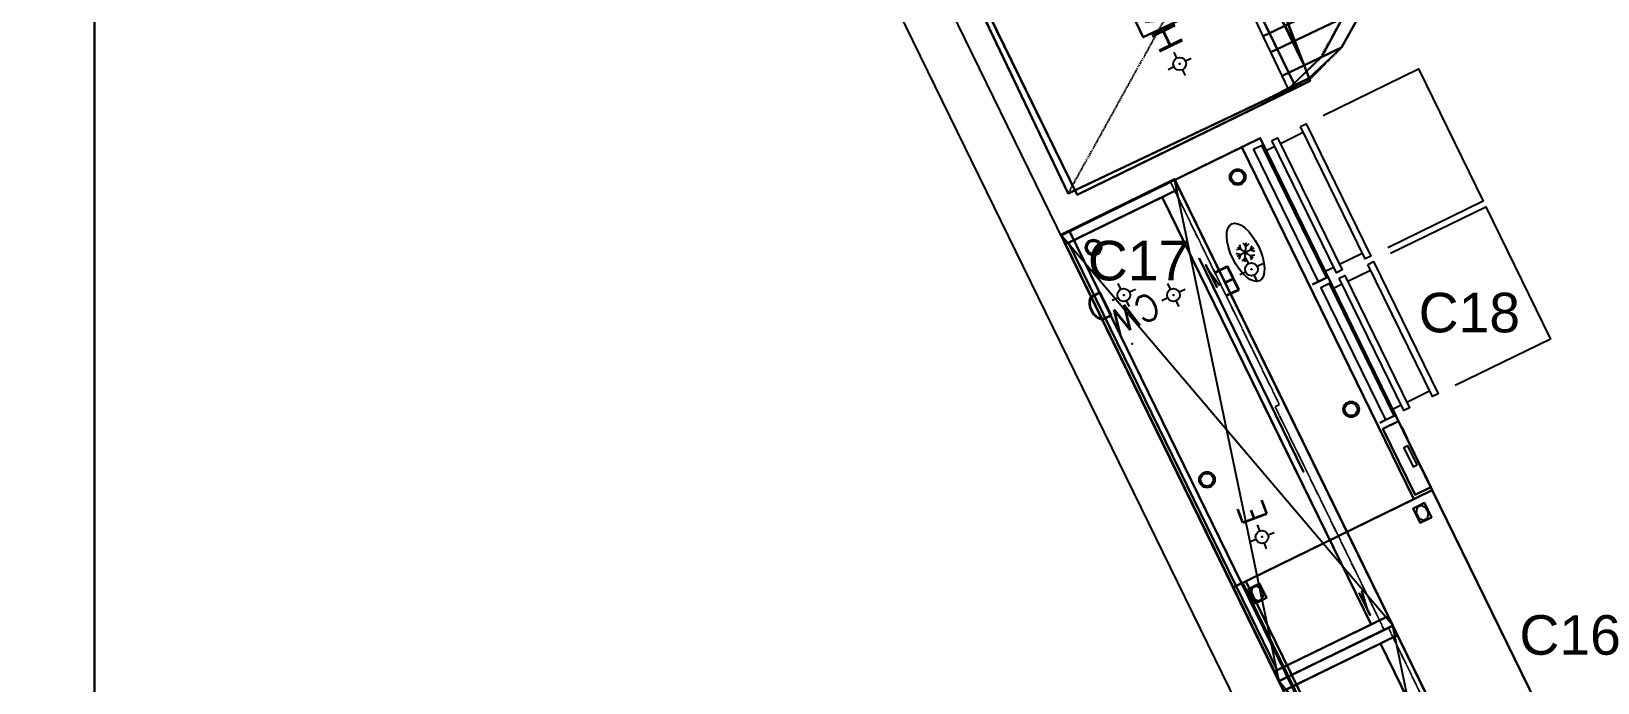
# Model space of a CAD drawing. Header units: millimetres. Extents: x 9159 to 17971, y 10368 to 13314.
# Drawn here: x 13737.9 to 14232.6, y 11511.5 to 11717.4 of the extents above; entities that cross this region are included whole.
import ezdxf
from ezdxf.enums import TextEntityAlignment as Align

# ---------------------------------------------------------------- set-up
doc = ezdxf.new("R2010")
doc.units = ezdxf.units.MM
doc.header["$LTSCALE"] = 5
for name, pattern in [('NASCOSTA', [0.375, 0.25, -0.125]), ('TRATTEGGIATA', [0.75, 0.5, -0.25]), ('TRATTO-PUNTO', [1, 0.5, -0.25, 0, -0.25])]:
    doc.linetypes.add(name, pattern=pattern)
for name, color, linetype in [('200-EquipBlack-3d', 250, 'Continuous'), ('200-EquipBlu-3d', 5, 'Continuous'), ('200-EquipBorder-2d', 9, 'Continuous'), ('200-EquipDoors-2d', 252, 'Continuous'), ('200-EquipGlass-3D', 140, 'Continuous'), ('200-EquipID-2d', 7, 'Continuous'), ('200-EquipInternal-2d', 252, 'Continuous'), ('200-EquipRemBorder-2d', 21, 'Continuous'), ('200-EquipSteel-3d', 9, 'Continuous'), ('250-Cwater-2d', 160, 'Continuous'), ('250-Drain-2D', 140, 'Continuous'), ('250-ele-2d', 20, 'Continuous'), ('250-haccp-2D', 22, 'Continuous'), ('300-exhaust-2d', 70, 'Continuous')]:
    doc.layers.add(name, color=color, linetype=linetype)
doc.layers.add('200-InsPoint-3D', color=3, linetype='Continuous', plot=False)
for name, color, linetype, lineweight in [('fusya-hatch', 230, 'Continuous', 0), ('SAF_DOSEME', 147, 'Continuous', 0), ('YAZI', 250, 'Continuous', 30)]:
    doc.layers.add(name, color=color, linetype=linetype, lineweight=lineweight)
doc.styles.add('Arial', font='arial.ttf')
doc.styles.add('ROMANS', font='micross.ttf')
doc.styles.add('SIMPLEX', font='SIMPLEX')

# ---------------------------------------------------------------- blocks, each defined once
blk = doc.blocks.new('HACCON')
at = {"layer": '250-haccp-2D'}
for p, q in [((-40.6, 0), (-20.3, 0)), ((0, 40.6), (0, 20.3)), ((20.3, 0), (40.6, 0)), ((0, -20.3), (0, -40.6))]:
    blk.add_line(p, q, dxfattribs=at)
for radius in [20.3, 1]:
    blk.add_circle((0, 0), radius, dxfattribs=at)
blk.add_point((0, 0), dxfattribs=at)
at = {"layer": '250-haccp-2D', "style": 'ROMANS', "flags": 8}
blk.add_attdef('HAC', (50, -40.6), '', height=81, dxfattribs=at)
blk = doc.blocks.new('AOS101ETA1')
at = {"layer": '200-EquipBlack-3d', "extrusion": (0, -1, 0)}
for points, elevation in [([(639.1, 1538.5), (631.4, 1538.5, 0.414214), (571.4, 1478.5), (571.4, 1323.4, 0.414214), (615, 1279.9), (655.6, 1279.9, 0.414214), (699.1, 1323.4), (699.1, 1478.5, 0.414214)], 875.2), ([(625.8, 1191.2), (644.2, 1191.2, 0.414214), (694.4, 1241.4), (694.4, 1244.8, 0.414214), (677.5, 1261.7), (592.5, 1261.7, 0.414214), (575.6, 1244.8), (575.6, 1241.4, 0.414214)], 875.3)]:
    blk.add_lwpolyline(points, format="xyb", close=True, dxfattribs=dict(at, elevation=elevation))
at = {"layer": '200-EquipBlack-3d', "extrusion": (0, -1, 0), "elevation": 875.2}
for points in [[(579.6, 1444.6), (607.4, 1444.6), (607.4, 1468.4), (579.6, 1468.4)], [(579.6, 1401.1), (607.4, 1401.1), (607.4, 1424.9), (579.6, 1424.9)], [(579.6, 1360.5), (607.4, 1360.5), (607.4, 1384.3), (579.6, 1384.3)], [(594.7, 1498), (673.5, 1498), (673.5, 1511.3), (594.7, 1511.3)], [(594.7, 1241), (673.5, 1241), (673.5, 1254.3), (594.7, 1254.3)], [(615, 1444.6), (687.5, 1444.6), (687.5, 1468.4), (615, 1468.4)], [(615, 1401.1), (687.5, 1401.1), (687.5, 1424.9), (615, 1424.9)]]:
    blk.add_lwpolyline(points, close=True, dxfattribs=at)
at = {"layer": '200-EquipBlack-3d', "extrusion": (0, -1, 0)}
blk.add_circle((636.3, 1217, 875.3), 20.4, dxfattribs=at)
at = {"layer": '200-EquipBlack-3d'}
for points in [[(866.5, -884, 1321.1), (866.5, -884, 1321.1), (856.7, -886, 1321.1)], [(856.7, -886, 1331.1), (856.7, -886, 1321.1), (866.5, -884, 1321.1), (866.5, -884, 1331.1)], [(856.7, -886, 1321.1), (856.7, -886, 1321.1), (856.7, -886, 1321.1), (856.7, -886, 1331.1)], [(875.7, -929, 1321.1), (866.7, -884.2, 1321.1), (856.9, -886.1, 1321.1), (865.9, -931, 1321.1)], [(865.9, -931, 1331.1), (856.9, -886.1, 1331.1), (866.7, -884.2, 1331.1), (875.7, -929, 1331.1)], [(865.9, -931, 1321.1), (856.9, -886.1, 1321.1), (856.9, -886.1, 1331.1), (865.9, -931, 1331.1)], [(875.7, -929, 1331.1), (866.7, -884.2, 1331.1), (875.7, -929, 1331.1)], [(866.7, -884.2, 1331.1), (866.7, -884.2, 1321.1), (875.7, -929, 1321.1), (875.7, -929, 1331.1)], [(852, -934.4, 1412.8), (847.1, -935.4, 1360.1), (895.8, -924.4, 1360.1), (890.9, -925.4, 1412.8)], [(852, -934.4, 1160.1), (847.1, -935.4, 1360.1), (895.8, -924.4, 1360.1), (890.9, -925.4, 1160.1)], [(849, -945.2, 1360.1), (847.1, -935.4, 1360.1), (852, -934.4, 1412.8), (853.9, -944.2, 1412.8)], [(847.1, -935.4, 1360.1), (847.1, -935.4, 1360.1), (847.1, -935.4, 1360.1), (852, -934.4, 1412.8)], [(847.1, -935.4, 1360.1), (847.1, -935.4, 1360.1), (847.1, -935.4, 1360.1), (852, -934.4, 1160.1)], [(849, -945.2, 1360.1), (847.1, -935.4, 1360.1), (852, -934.4, 1160.1), (853.9, -944.2, 1160.1)], [(853.9, -944.2, 1412.8), (852, -934.4, 1412.8), (890.9, -925.4, 1412.8), (892.9, -935.2, 1412.8)], [(853.9, -944.2, 1160.1), (852, -934.4, 1160.1), (890.9, -925.4, 1160.1), (892.9, -935.2, 1160.1)], [(892.9, -935.2, 1412.8), (892.9, -935.2, 1412.8), (853.9, -944.2, 1412.8)], [(892.9, -935.2, 1160.1), (892.9, -935.2, 1160.1), (853.9, -944.2, 1160.1)], [(875.7, -929, 1331.1), (875.7, -929, 1331.1), (865.9, -931, 1331.1)], [(875.7, -929, 1331.1), (875.7, -929, 1321.1), (865.9, -931, 1321.1), (865.9, -931, 1331.1)], [(890.9, -925.4, 1412.8), (895.8, -924.4, 1360.1), (897.8, -934.2, 1360.1), (892.9, -935.2, 1412.8)], [(890.9, -925.4, 1160.1), (895.8, -924.4, 1360.1), (897.8, -934.2, 1360.1), (892.9, -935.2, 1160.1)], [(892.9, -935.2, 1412.8), (890.9, -925.4, 1412.8), (892.9, -935.2, 1412.8)], [(892.9, -935.2, 1160.1), (890.9, -925.4, 1160.1), (892.9, -935.2, 1160.1)]]:
    blk.add_3dface(points, dxfattribs=at)
at = {"layer": '200-EquipBlack-3d', "invisible_edges": 2}
for points in [[(892.9, -935.2, 1412.8), (897.8, -934.2, 1360.1), (849, -945.2, 1360.1), (853.9, -944.2, 1412.8)], [(892.9, -935.2, 1160.1), (897.8, -934.2, 1360.1), (849, -945.2, 1360.1), (853.9, -944.2, 1160.1)]]:
    blk.add_3dface(points, dxfattribs=at)
at = {"layer": '200-EquipBlu-3d'}
blk.add_3dface([(550, -874.2, 1178), (720, -874.2, 1178), (720, -874.2, 1578), (550, -874.2, 1578)], dxfattribs=at)
at = {"layer": '200-EquipBorder-2d'}
for p, q in [((500, -50), (1395, -50)), ((500, -870), (500, -50)), ((1395, -50), (1395, -820)), ((1395, -820), (500, -820)), ((795, -820), (795, -895)), ((810, -820), (810, -895)), ((1395, -895), (1395, -820)), ((795, -895), (500, -870)), ((810, -895), (910, -875)), ((910, -875), (1295, -875)), ((1295, -875), (1395, -895))]:
    blk.add_line(p, q, dxfattribs=at)
at = {"layer": '200-EquipGlass-3D'}
blk.add_3dface([(952.5, -875, 923.1), (1252.5, -875, 923.1), (1252.5, -875, 1652.9), (952.5, -875, 1652.9)], dxfattribs=at)
at = {"layer": '200-EquipInternal-2d'}
for p, q in [((857, -885.1), (865.7, -931)), ((875.7, -928.3), (866.6, -883.7)), ((895.2, -924.6), (847, -935.1)), ((847, -935.1), (849.3, -945.6)), ((849.3, -945.6), (898, -933.8)), ((898, -933.8), (895.2, -924.6))]:
    blk.add_line(p, q, dxfattribs=at)
at = {"layer": '200-EquipInternal-2d', "linetype": 'TRATTEGGIATA'}
for p, q in [((1345, -895), (1345, -1480)), ((1395, -895), (1395, -1480)), ((1395, -1480), (1345, -1480))]:
    blk.add_line(p, q, dxfattribs=at)
blk.add_arc((1399.3, -893.2), 589.3, 180.172, 264.7157, dxfattribs=at)
at = {"layer": '200-EquipSteel-3d'}
for points in [[(500, -820, 1728), (500, -820, 798), (500, -50, 798), (500, -50, 1728)], [(500, -820, 798), (500, -820, 798), (500, -820, 798), (500, -50, 798)], [(500, -50, 1728), (500, -50, 798), (1395, -50, 798), (1395, -50, 1728)], [(500, -50, 798), (500, -820, 798), (1395, -820, 798), (1395, -50, 798)], [(1395, -50, 1728), (1395, -50, 1728), (500, -50, 1728)], [(1395, -50, 1728), (1395, -820, 1728), (500, -820, 1728), (500, -50, 1728)], [(1395, -50, 1728), (1395, -50, 798), (1395, -50, 1728)], [(1395, -50, 798), (1395, -820, 798), (1395, -820, 1728), (1395, -50, 1728)], [(500, -870, 1728), (500, -870, 798), (500, -820, 798), (500, -820, 1728)], [(500, -870, 798), (500, -870, 798), (500, -870, 798), (500, -820, 798)], [(500, -820, 1728), (500, -820, 798), (795, -820, 798), (795, -820, 1728)], [(500, -820, 798), (500, -870, 798), (795, -895, 798), (795, -820, 798)], [(795, -820, 1728), (795, -820, 1728), (500, -820, 1728)], [(795, -820, 1728), (795, -895, 1728), (500, -870, 1728), (500, -820, 1728)], [(1395, -820, 1728), (1395, -820, 798), (500, -820, 798), (500, -820, 1728)], [(1395, -820, 798), (1395, -820, 798), (500, -820, 798)], [(795, -820, 1728), (795, -820, 798), (795, -820, 1728)], [(795, -820, 798), (795, -895, 798), (795, -895, 1728), (795, -820, 1728)], [(810, -895, 1728), (810, -895, 798), (810, -820, 798), (810, -820, 1728)], [(810, -895, 798), (810, -895, 798), (810, -895, 798), (810, -820, 798)], [(810, -820, 1728), (810, -820, 798), (1395, -820, 798), (1395, -820, 1728)], [(1395, -820, 1728), (1395, -820, 1728), (810, -820, 1728)], [(1395, -820, 798), (1395, -820, 798), (810, -820, 798)], [(1395, -820, 1728), (1395, -820, 798), (1395, -820, 1728)], [(1395, -820, 798), (1395, -895, 798), (1395, -895, 1728), (1395, -820, 1728)], [(1395, -895, 1728), (1395, -895, 798), (1395, -820, 798), (1395, -820, 1728)], [(1395, -895, 798), (1395, -895, 798), (1395, -895, 798), (1395, -820, 798)], [(795, -895, 798), (795, -895, 798), (500, -870, 798)], [(550, -874.2, 1578), (720, -874.2, 1578), (720, -888.5, 1628)], [(720, -888.5, 1128), (550, -874.2, 1178), (720, -874.2, 1178)], [(720, -874.2, 1128), (720, -888.5, 1128), (720, -888.5, 1628), (720, -874.2, 1628)], [(810, -895, 798), (910, -875, 798), (910, -875, 1728), (810, -895, 1728)], [(1395, -895, 798), (1295, -875, 798), (1295, -875, 1728), (1395, -895, 1728)]]:
    blk.add_3dface(points, dxfattribs=at)
for points, invisible_edges in [([(810, -895, 1728), (910, -875, 1728), (910, -820, 1728), (810, -820, 1728)], 2), ([(810, -895, 798), (910, -875, 798), (910, -820, 798), (810, -820, 798)], 2), ([(910, -875, 1728), (1295, -875, 1728), (1295, -820, 1728), (910, -820, 1728)], 10), ([(910, -875, 798), (1295, -875, 798), (1295, -820, 798), (910, -820, 798)], 8), ([(1395, -895, 798), (1295, -875, 798), (1295, -820, 798), (1395, -820, 798)], 2), ([(1395, -895, 1728), (1295, -875, 1728), (1295, -820, 1728), (1395, -820, 1728)], 2), ([(550, -874.2, 1728), (550, -874.2, 798), (500, -870, 798), (500, -870, 1728)], 1), ([(550, -874.2, 1578), (720, -888.5, 1628), (720, -888.6, 1728), (550, -874.2, 1728)], 10), ([(550, -874.2, 1178), (550, -874.2, 798), (720, -888.6, 798), (720, -888.5, 1128)], 5), ([(720, -888.6, 798), (795, -895, 798), (795, -895, 1728), (720, -888.6, 1728)], 8), ([(910, -875, 798), (1295, -875, 798), (1252.5, -875, 923.1), (952.5, -875, 923.1)], 10), ([(1295, -875, 1728), (910, -875, 1728), (952.5, -875, 1652.9), (1252.5, -875, 1652.9)], 10), ([(910, -875, 1728), (910, -875, 798), (952.5, -875, 923.1), (952.5, -875, 1652.9)], 10), ([(1252.5, -875, 923.1), (1295, -875, 798), (1295, -875, 1728), (1252.5, -875, 1652.9)], 5)]:
    blk.add_3dface(points, dxfattribs=dict(at, invisible_edges=invisible_edges))
at = {"layer": '200-InsPoint-3D'}
for p in [(0, 0), (1445, 0)]:
    blk.add_point(p, dxfattribs=at)
at = {"layer": '250-haccp-2D'}
blk.add_blockref('HACCON', (729.4, -523.1), dxfattribs=at).add_auto_attribs({'HAC': 'HAC'})
at = {"layer": '200-InsPoint-3D', "flags": 9}
blk.add_attdef('DISTANG', (0, 0), '', height=1, dxfattribs=at)
blk = doc.blocks.new('ECON')
at = {"layer": '250-ele-2d'}
for p, q in [((-40.6, 0), (-20.3, 0)), ((0, 40.6), (0, 20.3)), ((20.3, 0), (40.6, 0)), ((0, -20.3), (0, -40.6))]:
    blk.add_line(p, q, dxfattribs=at)
for radius in [20.3, 1]:
    blk.add_circle((0, 0), radius, dxfattribs=at)
blk.add_point((0, 0), dxfattribs=at)
at = {"layer": '250-ele-2d', "style": 'SIMPLEX', "flags": 8}
blk.add_attdef('E', (50, -40.6), '', height=81, dxfattribs=at)
blk = doc.blocks.new('DCON')
at = {"layer": '250-Drain-2D'}
for p, q in [((-40.6, 0), (-20.3, 0)), ((0, 40.6), (0, 20.3)), ((20.3, 0), (40.6, 0)), ((0, -20.3), (0, -40.6))]:
    blk.add_line(p, q, dxfattribs=at)
for radius in [20.3, 1]:
    blk.add_circle((0, 0), radius, dxfattribs=at)
blk.add_point((0, 0), dxfattribs=at)
at = {"layer": '250-Drain-2D', "style": 'SIMPLEX', "flags": 8}
blk.add_attdef('D', (50, -40.6), '', height=81, dxfattribs=at)
blk = doc.blocks.new('CCON')
at = {"layer": '250-Cwater-2d'}
for p, q in [((-40.6, 0), (-20.3, 0)), ((0, 40.6), (0, 20.3)), ((20.3, 0), (40.6, 0)), ((0, -20.3), (0, -40.6))]:
    blk.add_line(p, q, dxfattribs=at)
for radius in [20.3, 1]:
    blk.add_circle((0, 0), radius, dxfattribs=at)
blk.add_point((0, 0), dxfattribs=at)
at = {"layer": '250-Cwater-2d', "style": 'SIMPLEX', "flags": 8}
blk.add_attdef('CW', (56.5, -40.6), '', height=81, dxfattribs=at)
blk = doc.blocks.new('ICE')
at = {"layer": '200-EquipInternal-2d'}
for p, q in [((-15.2, 8.8), (-29.4, 5.9)), ((-26, -15), (26, 15)), ((-26, 15), (26, -15)), ((-15.2, 8.8), (-19.8, 22.5)), ((0, 17.5), (-9.6, 28.4)), ((0, -30), (0, 30)), ((0, 17.5), (9.6, 28.4)), ((15.2, 8.8), (19.8, 22.5)), ((15.2, 8.8), (29.4, 5.9)), ((-15.2, -8.8), (-29.4, -5.9)), ((-15.2, -8.8), (-19.8, -22.5)), ((0, -17.5), (-9.6, -28.4)), ((0, -17.5), (9.6, -28.4)), ((15.2, -8.8), (29.4, -5.9)), ((15.2, -8.8), (19.8, -22.5))]:
    blk.add_line(p, q, dxfattribs=at)
blk.add_ellipse((0, 0), major_axis=(-100, 0), ratio=0.45, dxfattribs=at)
blk = doc.blocks.new('HB4CU')
at = {"layer": '200-EquipBlack-3d'}
blk.add_3dface([(92.6, -692.1, 789.3), (160.1, -692.1, 789.3), (160.1, -678, 803.4), (92.6, -678, 803.4)], dxfattribs=at)
at = {"layer": '200-EquipBorder-2d'}
blk.add_lwpolyline([(0, -700), (1238, -700), (1238, 0), (0, 0)], close=True, dxfattribs=at)
at = {"layer": '200-EquipDoors-2d'}
for p, q in [((285.4, -700), (285.4, -730)), ((710.4, -700), (710.4, -730)), ((770, -700), (770, -730)), ((1195, -700), (1195, -730)), ((285.4, -750), (285.4, -830)), ((710.4, -750), (710.4, -830)), ((770, -750), (770, -830)), ((1195, -750), (1195, -830))]:
    blk.add_line(p, q, dxfattribs=at)
for points in [[(730.4, -730), (730.4, -750), (265.4, -750), (265.4, -730)], [(1215, -730), (1215, -750), (750, -750), (750, -730)], [(730.4, -830), (730.4, -850), (265.4, -850), (265.4, -830)], [(1215, -830), (1215, -850), (750, -850), (750, -830)]]:
    blk.add_lwpolyline(points, close=True, dxfattribs=at)
for points in [[(730.4, -910), (730.4, -1245), (265.4, -1245), (265.4, -910)], [(1215, -910), (1215, -1245), (750, -1245), (750, -910)]]:
    blk.add_lwpolyline(points, dxfattribs=at)
at = {"layer": '200-EquipSteel-3d', "extrusion": (1, 0, 0)}
for p, q in [((264.1, -700, 540), (264.1, -645, 540)), ((264.1, -645, 540), (264.1, -645, 835)), ((264.1, -645, 835), (264.1, -665, 835)), ((264.1, -700, 230), (264.1, -645, 230)), ((264.1, -645, 230), (264.1, -645, 525)), ((264.1, -645, 525), (264.1, -665, 525)), ((264.1, -665, 835), (264.1, -665, 780)), ((264.1, -665, 780), (264.1, -700, 780)), ((264.1, -665, 525), (264.1, -665, 470)), ((264.1, -665, 470), (264.1, -700, 470)), ((750, -700, 540), (750, -645, 540)), ((750, -645, 540), (750, -645, 835)), ((750, -645, 835), (750, -665, 835)), ((750, -700, 230), (750, -645, 230)), ((750, -645, 230), (750, -645, 525)), ((750, -645, 525), (750, -665, 525)), ((750, -665, 835), (750, -665, 780)), ((750, -665, 780), (750, -700, 780)), ((750, -665, 525), (750, -665, 470)), ((750, -665, 470), (750, -700, 470)), ((264.1, -700, 780), (264.1, -700, 540)), ((264.1, -700, 470), (264.1, -700, 230)), ((750, -700, 780), (750, -700, 540)), ((750, -700, 470), (750, -700, 230))]:
    blk.add_line(p, q, dxfattribs=at)
at = {"layer": '200-EquipSteel-3d', "extrusion": (0, -1, 0), "elevation": 700.5}
for points in [[(30.9, 547.8), (70.9, 547.8), (70.9, 557.8), (30.9, 557.8)], [(30.9, 572.8), (70.9, 572.8), (70.9, 582.8), (30.9, 582.8)], [(30.9, 597.8), (70.9, 597.8), (70.9, 607.8), (30.9, 607.8)], [(30.9, 622.8), (70.9, 622.8), (70.9, 632.8), (30.9, 632.8)], [(30.9, 647.8), (70.9, 647.8), (70.9, 657.8), (30.9, 657.8)], [(30.9, 672.8), (70.9, 672.8), (70.9, 682.8), (30.9, 682.8)], [(30.9, 697.8), (70.9, 697.8), (70.9, 707.8), (30.9, 707.8)], [(30.9, 722.8), (70.9, 722.8), (70.9, 732.8), (30.9, 732.8)], [(30.9, 747.8), (70.9, 747.8), (70.9, 757.8), (30.9, 757.8)], [(30.9, 247.7), (70.9, 247.7), (70.9, 257.7), (30.9, 257.7)], [(30.9, 322.7), (70.9, 322.7), (70.9, 332.7), (30.9, 332.7)], [(30.9, 272.7), (70.9, 272.7), (70.9, 282.7), (30.9, 282.7)], [(30.9, 297.7), (70.9, 297.7), (70.9, 307.7), (30.9, 307.7)], [(30.9, 347.7), (70.9, 347.7), (70.9, 357.7), (30.9, 357.7)], [(30.9, 372.7), (70.9, 372.7), (70.9, 382.7), (30.9, 382.7)], [(30.9, 447.7), (70.9, 447.7), (70.9, 457.7), (30.9, 457.7)], [(30.9, 422.7), (70.9, 422.7), (70.9, 432.7), (30.9, 432.7)], [(30.9, 397.7), (70.9, 397.7), (70.9, 407.7), (30.9, 407.7)], [(80.9, 547.8), (120.9, 547.8), (120.9, 557.8), (80.9, 557.8)], [(80.9, 572.8), (120.9, 572.8), (120.9, 582.8), (80.9, 582.8)], [(80.9, 597.8), (120.9, 597.8), (120.9, 607.8), (80.9, 607.8)], [(80.9, 622.8), (120.9, 622.8), (120.9, 632.8), (80.9, 632.8)], [(80.9, 647.8), (120.9, 647.8), (120.9, 657.8), (80.9, 657.8)], [(80.9, 672.8), (120.9, 672.8), (120.9, 682.8), (80.9, 682.8)], [(80.9, 697.8), (120.9, 697.8), (120.9, 707.8), (80.9, 707.8)], [(80.9, 722.8), (120.9, 722.8), (120.9, 732.8), (80.9, 732.8)], [(80.9, 747.8), (120.9, 747.8), (120.9, 757.8), (80.9, 757.8)], [(80.9, 247.7), (120.9, 247.7), (120.9, 257.7), (80.9, 257.7)], [(80.9, 322.7), (120.9, 322.7), (120.9, 332.7), (80.9, 332.7)], [(80.9, 272.7), (120.9, 272.7), (120.9, 282.7), (80.9, 282.7)], [(80.9, 297.7), (120.9, 297.7), (120.9, 307.7), (80.9, 307.7)], [(80.9, 347.7), (120.9, 347.7), (120.9, 357.7), (80.9, 357.7)], [(80.9, 372.7), (120.9, 372.7), (120.9, 382.7), (80.9, 382.7)], [(80.9, 447.7), (120.9, 447.7), (120.9, 457.7), (80.9, 457.7)], [(80.9, 422.7), (120.9, 422.7), (120.9, 432.7), (80.9, 432.7)], [(80.9, 397.7), (120.9, 397.7), (120.9, 407.7), (80.9, 407.7)], [(130.9, 547.8), (170.9, 547.8), (170.9, 557.8), (130.9, 557.8)], [(130.9, 572.8), (170.9, 572.8), (170.9, 582.8), (130.9, 582.8)], [(130.9, 597.8), (170.9, 597.8), (170.9, 607.8), (130.9, 607.8)], [(130.9, 622.8), (170.9, 622.8), (170.9, 632.8), (130.9, 632.8)], [(130.9, 647.8), (170.9, 647.8), (170.9, 657.8), (130.9, 657.8)], [(130.9, 672.8), (170.9, 672.8), (170.9, 682.8), (130.9, 682.8)], [(130.9, 697.8), (170.9, 697.8), (170.9, 707.8), (130.9, 707.8)], [(130.9, 722.8), (170.9, 722.8), (170.9, 732.8), (130.9, 732.8)], [(130.9, 747.8), (170.9, 747.8), (170.9, 757.8), (130.9, 757.8)], [(130.9, 247.7), (170.9, 247.7), (170.9, 257.7), (130.9, 257.7)], [(130.9, 272.7), (170.9, 272.7), (170.9, 282.7), (130.9, 282.7)], [(130.9, 297.7), (170.9, 297.7), (170.9, 307.7), (130.9, 307.7)], [(130.9, 322.7), (170.9, 322.7), (170.9, 332.7), (130.9, 332.7)], [(130.9, 347.7), (170.9, 347.7), (170.9, 357.7), (130.9, 357.7)], [(130.9, 372.7), (170.9, 372.7), (170.9, 382.7), (130.9, 382.7)], [(130.9, 447.7), (170.9, 447.7), (170.9, 457.7), (130.9, 457.7)], [(130.9, 397.7), (170.9, 397.7), (170.9, 407.7), (130.9, 407.7)], [(130.9, 422.7), (170.9, 422.7), (170.9, 432.7), (130.9, 432.7)], [(180.9, 547.8), (220.9, 547.8), (220.9, 557.8), (180.9, 557.8)], [(180.9, 572.8), (220.9, 572.8), (220.9, 582.8), (180.9, 582.8)], [(180.9, 597.8), (220.9, 597.8), (220.9, 607.8), (180.9, 607.8)], [(180.9, 622.8), (220.9, 622.8), (220.9, 632.8), (180.9, 632.8)], [(180.9, 647.8), (220.9, 647.8), (220.9, 657.8), (180.9, 657.8)], [(180.9, 672.8), (220.9, 672.8), (220.9, 682.8), (180.9, 682.8)], [(180.9, 697.8), (220.9, 697.8), (220.9, 707.8), (180.9, 707.8)], [(180.9, 722.8), (220.9, 722.8), (220.9, 732.8), (180.9, 732.8)], [(180.9, 747.8), (220.9, 747.8), (220.9, 757.8), (180.9, 757.8)], [(180.9, 247.7), (220.9, 247.7), (220.9, 257.7), (180.9, 257.7)], [(180.9, 322.7), (220.9, 322.7), (220.9, 332.7), (180.9, 332.7)], [(180.9, 272.7), (220.9, 272.7), (220.9, 282.7), (180.9, 282.7)], [(180.9, 297.7), (220.9, 297.7), (220.9, 307.7), (180.9, 307.7)], [(180.9, 347.7), (220.9, 347.7), (220.9, 357.7), (180.9, 357.7)], [(180.9, 372.7), (220.9, 372.7), (220.9, 382.7), (180.9, 382.7)], [(180.9, 447.7), (220.9, 447.7), (220.9, 457.7), (180.9, 457.7)], [(180.9, 422.7), (220.9, 422.7), (220.9, 432.7), (180.9, 432.7)], [(180.9, 397.7), (220.9, 397.7), (220.9, 407.7), (180.9, 407.7)]]:
    blk.add_lwpolyline(points, close=True, dxfattribs=at)
at = {"layer": '200-EquipSteel-3d'}
for centre, radius in [((342, -75, 100), 25), ((342, -75), 20), ((1158.8, -75, 100), 25), ((1158.8, -75), 20), ((342, -582, 100), 25), ((342, -582), 20), ((1158.8, -582, 100), 25), ((1158.8, -582), 20)]:
    blk.add_circle(centre, radius, dxfattribs=at)
for points in [[(0, 0, 1000), (0, 0, 850), (1238, 0, 850), (1238, 0, 1000)], [(0, 0, 1000), (1238, 0, 1000), (1238, -30, 1000), (0, -30, 1000)], [(0, -700, 900), (0, -700, 850), (0, 0, 850), (0, 0, 900)], [(0, -700, 850), (0, -700, 850), (0, -700, 850), (0, 0, 850)], [(0, 0, 900), (0, 0, 850), (1238, 0, 850), (1238, 0, 900)], [(0, 0, 850), (0, -700, 850), (1238, -700, 850), (1238, 0, 850)], [(1238, 0, 900), (1238, 0, 900), (0, 0, 900)], [(1238, 0, 900), (1238, -700, 900), (0, -700, 900), (0, 0, 900)], [(0, -635, 850), (0, -635, 200), (0, 0, 200), (0, 0, 850)], [(0, -635, 200), (0, -635, 200), (0, -635, 200), (0, 0, 200)], [(0, 0, 850), (0, 0, 200), (1238, 0, 200), (1238, 0, 850)], [(0, 0, 200), (0, -635, 200), (1238, -635, 200), (1238, 0, 200)], [(1238, 0, 850), (1238, 0, 850), (0, 0, 850)], [(1238, 0, 850), (1238, -635, 850), (0, -635, 850), (0, 0, 850)], [(1238, 0, 900), (1238, 0, 850), (1238, 0, 900)], [(1238, 0, 850), (1238, -700, 850), (1238, -700, 900), (1238, 0, 900)], [(1238, 0, 850), (1238, 0, 200), (1238, 0, 850)], [(1238, 0, 200), (1238, -635, 200), (1238, -635, 850), (1238, 0, 850)], [(0, -30, 1000), (1238, -30, 1000), (1238, -30, 915), (0, -30, 915)], [(1238, -635, 850), (1238, -635, 200), (0, -635, 200), (0, -635, 850)], [(1238, -635, 200), (1238, -635, 200), (0, -635, 200)], [(10, -700, 780), (10, -700, 230), (10, -645, 230), (10, -645, 835)], [(10, -700, 230), (10, -700, 230), (10, -700, 230), (10, -645, 230)], [(10, -645, 835), (10, -645, 230), (243, -645, 230), (243, -645, 835)], [(10, -645, 230), (10, -700, 230), (243, -700, 230), (243, -645, 230)], [(243, -645, 835), (243, -645, 835), (10, -645, 835)], [(243, -645, 835), (243, -700, 780), (10, -700, 780), (10, -645, 835)], [(243, -645, 835), (243, -645, 230), (243, -645, 835)], [(243, -645, 230), (243, -700, 230), (243, -700, 780), (243, -645, 835)], [(264.1, -695, 835), (729.1, -695, 835), (729.1, -665, 835), (264.1, -665, 835)], [(264.1, -695, 525), (729.1, -695, 525), (729.1, -665, 525), (264.1, -665, 525)], [(750, -695, 835), (1215, -695, 835), (1215, -665, 835), (750, -665, 835)], [(750, -695, 525), (1215, -695, 525), (1215, -665, 525), (750, -665, 525)], [(1238, -700, 900), (1238, -700, 850), (0, -700, 850), (0, -700, 900)], [(1238, -700, 850), (1238, -700, 850), (0, -700, 850)], [(243, -700, 780), (243, -700, 230), (10, -700, 230), (10, -700, 780)], [(243, -700, 230), (243, -700, 230), (10, -700, 230)], [(264.1, -695, 805), (729.1, -695, 805), (729.1, -695, 835), (264.1, -695, 835)], [(264.1, -695, 495), (729.1, -695, 495), (729.1, -695, 525), (264.1, -695, 525)], [(750, -695, 805), (1215, -695, 805), (1215, -695, 835), (750, -695, 835)], [(750, -695, 495), (1215, -695, 495), (1215, -695, 525), (750, -695, 525)]]:
    blk.add_3dface(points, dxfattribs=at)
at = {"layer": '200-EquipSteel-3d', "invisible_edges": 15}
for points in [[(0, 0, 900), (0, 0, 1000), (0, -30, 1000), (0, -30, 900)], [(1238, 0, 900), (1238, 0, 1000), (1238, -30, 1000), (1238, -30, 900)], [(264.1, -700, 780), (264.1, -700, 540), (264.1, -645, 540), (264.1, -645, 780)], [(264.1, -645, 835), (264.1, -665, 835), (264.1, -665, 780), (264.1, -645, 780)], [(264.1, -645, 525), (264.1, -665, 525), (264.1, -665, 470), (264.1, -645, 470)], [(264.1, -700, 470), (264.1, -700, 230), (264.1, -645, 230), (264.1, -645, 470)], [(729.1, -645, 835), (729.1, -665, 835), (729.1, -665, 780), (729.1, -645, 780)], [(729.1, -700, 780), (729.1, -700, 540), (729.1, -645, 540), (729.1, -645, 780)], [(729.1, -645, 525), (729.1, -665, 525), (729.1, -665, 470), (729.1, -645, 470)], [(729.1, -700, 470), (729.1, -700, 230), (729.1, -645, 230), (729.1, -645, 470)], [(750, -700, 780), (750, -700, 540), (750, -645, 540), (750, -645, 780)], [(750, -645, 835), (750, -665, 835), (750, -665, 780), (750, -645, 780)], [(750, -645, 525), (750, -665, 525), (750, -665, 470), (750, -645, 470)], [(750, -700, 470), (750, -700, 230), (750, -645, 230), (750, -645, 470)], [(1215, -645, 835), (1215, -665, 835), (1215, -665, 780), (1215, -645, 780)], [(1215, -700, 780), (1215, -700, 540), (1215, -645, 540), (1215, -645, 780)], [(1215, -645, 525), (1215, -665, 525), (1215, -665, 470), (1215, -645, 470)], [(1215, -700, 470), (1215, -700, 230), (1215, -645, 230), (1215, -645, 470)]]:
    blk.add_3dface(points, dxfattribs=at)
at = {"layer": '200-InsPoint-3D'}
for p in [(0, 0), (1238, 0), (0, -700), (1238, -700)]:
    blk.add_point(p, dxfattribs=at)
blk.add_blockref('ICE', (934, -500))
at = {"layer": '200-InsPoint-3D', "flags": 9}
blk.add_attdef('DISTANG', (0, 0), '', height=1, dxfattribs=at)
blk = doc.blocks.new('attrib')
at = {"layer": '200-EquipID-2d', "style": 'Arial'}
blk.add_attdef('POS', text='', height=2.5, dxfattribs=at).set_placement((0, 0, -1), align=Align.MIDDLE)
at = {"layer": '200-EquipID-2d', "style": 'ROMANS', "flags": 1}
for tag, p in [('ZONA', (0, -4.905, -2)), ('EQUIPMENTDATA', (0, -7.89, -2)), ('LONGDESCR', (0, -11.302, -2)), ('EQUIPMENTCONN', (0, -14.714, -2)), ('ACCESSORYDATA', (0, -18.552, -2)), ('ACCESSORYCONN', (0, -21.857, -2))]:
    blk.add_attdef(tag, text='', height=2.5, dxfattribs=at).set_placement(p, align=Align.CENTER)
blk = doc.blocks.new('TG1110P')
at = {"layer": '200-EquipBorder-2d'}
blk.add_lwpolyline([(0, 0), (1100, 0), (1100, -700), (0, -700)], close=True, dxfattribs=at)
at = {"layer": '200-EquipInternal-2d'}
blk.add_line((0, -30), (1100, -30), dxfattribs=at)
at = {"layer": '200-EquipSteel-3d'}
for points in [[(32.8, -42.5), (22.5, -52.8), (22.5, -67.2), (32.8, -77.5), (47.2, -77.5), (57.5, -67.2), (57.5, -52.8), (47.2, -42.5)], [(1052.8, -42.5), (1042.5, -52.8), (1042.5, -67.2), (1052.8, -77.5), (1067.2, -77.5), (1077.5, -67.2), (1077.5, -52.8), (1067.2, -42.5)], [(32.8, -622.5), (22.5, -632.8), (22.5, -647.2), (32.8, -657.5), (47.2, -657.5), (57.5, -647.2), (57.5, -632.8), (47.2, -622.5)], [(1052.8, -622.5), (1042.5, -632.8), (1042.5, -647.2), (1052.8, -657.5), (1067.2, -657.5), (1077.5, -647.2), (1077.5, -632.8), (1067.2, -622.5)]]:
    blk.add_lwpolyline(points, close=True, dxfattribs=at)
at = {"layer": '200-EquipSteel-3d', "invisible_edges": 15}
for points in [[(0, 0, 900), (0, 0, 1000), (0, -30, 1000), (0, -30, 900)], [(0, 0, 850), (0, -700, 850), (0, -700, 900), (0, 0, 900)], [(1100, 0, 850), (1100, -700, 850), (1100, -700, 900), (1100, 0, 900)], [(1100, 0, 900), (1100, 0, 1000), (1100, -30, 1000), (1100, -30, 900)], [(0, -30, 900), (0, -30, 915), (0, -34.4, 904.4), (0, -45, 900)], [(1100, -30, 900), (1100, -30, 915), (1100, -34.4, 904.4), (1100, -45, 900)]]:
    blk.add_3dface(points, dxfattribs=at)
at = {"layer": '200-EquipSteel-3d'}
for points in [[(0, 0, 1000), (1100, 0, 1000), (1100, -30, 1000), (0, -30, 1000)], [(0, 0, 1000), (0, 0, 850), (1100, 0, 850), (1100, 0, 1000)], [(1100, 0, 850), (1100, -700, 850), (0, -700, 850), (0, 0, 850)], [(0, -30, 1000), (1100, -30, 1000), (1100, -30, 915), (0, -30, 915)], [(0, -30, 915), (0, -34.4, 904.4), (1100, -34.4, 904.4), (1100, -30, 915)], [(0, -45, 900), (0, -34.4, 904.4), (1100, -34.4, 904.4), (1100, -45, 900)], [(1100, -700, 900), (0, -700, 900), (0, -45, 900), (1100, -45, 900)], [(1100, -700, 900), (0, -700, 900), (0, -700, 850), (1100, -700, 850)]]:
    blk.add_3dface(points, dxfattribs=at)
at = {"layer": '200-InsPoint-3D'}
for p in [(0, 0), (1100, 0), (0, -700), (1100, -700)]:
    blk.add_point(p, dxfattribs=at)
at = {"layer": '200-InsPoint-3D', "flags": 9}
blk.add_attdef('DISTANG', (0, 0), '', height=1, dxfattribs=at)
at = {"layer": '200-EquipSteel-3d'}
mesh = blk.add_polymesh((6, 3), dxfattribs=at)
for k, corner in enumerate([(60, -80, 850), (60, -80, 50), (60, -80, 50), (20, -80, 850), (20, -80, 50), (20, -80, 50), (20, -40, 850), (20, -40, 50), (20, -80, 50), (60, -40, 850), (60, -40, 50), (60, -80, 50), (60, -40, 850), (60, -40, 850), (60, -80, 850), (20, -40, 850), (20, -40, 850), (20, -80, 850)]):
    mesh.set_mesh_vertex(divmod(k, 3), corner)
mesh = blk.add_polymesh((6, 3), dxfattribs=at)
for k, corner in enumerate([(1080, -80, 850), (1080, -80, 50), (1080, -80, 50), (1040, -80, 850), (1040, -80, 50), (1040, -80, 50), (1040, -40, 850), (1040, -40, 50), (1040, -80, 50), (1080, -40, 850), (1080, -40, 50), (1080, -80, 50), (1080, -40, 850), (1080, -40, 850), (1080, -80, 850), (1040, -40, 850), (1040, -40, 850), (1040, -80, 850)]):
    mesh.set_mesh_vertex(divmod(k, 3), corner)
mesh = blk.add_polymesh((6, 3), dxfattribs=at)
for k, corner in enumerate([(60, -660, 850), (60, -660, 50), (60, -660, 50), (20, -660, 850), (20, -660, 50), (20, -660, 50), (20, -620, 850), (20, -620, 50), (20, -660, 50), (60, -620, 850), (60, -620, 50), (60, -660, 50), (60, -620, 850), (60, -620, 850), (60, -660, 850), (20, -620, 850), (20, -620, 850), (20, -660, 850)]):
    mesh.set_mesh_vertex(divmod(k, 3), corner)
mesh = blk.add_polymesh((6, 3), dxfattribs=at)
for k, corner in enumerate([(1080, -660, 850), (1080, -660, 50), (1080, -660, 50), (1040, -660, 850), (1040, -660, 50), (1040, -660, 50), (1040, -620, 850), (1040, -620, 50), (1040, -660, 50), (1080, -620, 850), (1080, -620, 50), (1080, -660, 50), (1080, -620, 850), (1080, -620, 850), (1080, -660, 850), (1040, -620, 850), (1040, -620, 850), (1040, -660, 850)]):
    mesh.set_mesh_vertex(divmod(k, 3), corner)
blk = doc.blocks.new('PS1400LC')
at = {"layer": '200-EquipBlack-3d', "extrusion": (0, -1, 0)}
for points, elevation in [([(125, 1713), (55, 1713), (55, 1913), (125, 1913)], 350), ([(1075, 1713), (1145, 1713), (1145, 1913), (1075, 1913)], 370)]:
    blk.add_lwpolyline(points, close=True, dxfattribs=dict(at, elevation=elevation))
at = {"layer": '200-EquipBlack-3d'}
for points in [[(72.5, -350, 1713), (72.5, -350, 1913), (55, -350, 1913), (55, -350, 1713)], [(125, -360, 1913), (125, -360, 1713), (72.5, -350, 1713), (72.5, -350, 1913)], [(1075, -380, 1913), (1075, -380, 1713), (1127.5, -370, 1713), (1127.5, -370, 1913)], [(1127.5, -370, 1713), (1127.5, -370, 1913), (1145, -370, 1913), (1145, -370, 1713)]]:
    blk.add_3dface(points, dxfattribs=at)
at = {"layer": '200-EquipInternal-2d'}
for p, q in [((0, -399.8, 10), (1400, 0, 10)), ((0, 0, 10), (1400, -399.8, 10))]:
    blk.add_line(p, q, dxfattribs=at)
at = {"layer": '200-EquipInternal-2d', "linetype": 'NASCOSTA', "elevation": 10}
blk.add_lwpolyline([(0, -370), (700, -370), (700, -385), (1400, -385)], dxfattribs=at)
at = {"layer": '200-EquipSteel-3d', "extrusion": (0, -1, 0)}
for points, elevation in [([(30, 1590), (720, 1590), (720, 2160), (30, 2160)], 340), ([(1170, 1590), (500, 1590), (500, 2160), (1170, 2160)], 360)]:
    blk.add_lwpolyline(points, close=True, dxfattribs=dict(at, elevation=elevation))
at = {"layer": '200-EquipSteel-3d'}
blk.add_3dface([(1370, 0, 1590), (30, 0, 1590), (30, 0, 2160), (1370, 0, 2160)], dxfattribs=at)
at = {"layer": '200-EquipSteel-3d', "invisible_edges": 15}
for points in [[(720, -360, 1590), (125, -360, 1713), (55, -360, 1713), (30, -360, 1590)], [(55, -360, 1713), (30, -360, 1590), (30, -360, 2160), (55, -360, 1913)], [(30, -360, 2160), (55, -360, 1913), (125, -360, 1913), (720, -360, 2160)], [(125, -360, 1913), (720, -360, 2160), (720, -360, 1590), (125, -360, 1713)], [(1075, -380, 1913), (500, -380, 2160), (500, -380, 1590), (1075, -380, 1713)], [(1170, -380, 2160), (1145, -380, 1913), (1075, -380, 1913), (500, -380, 2160)], [(500, -380, 1590), (1075, -380, 1713), (1145, -380, 1713), (1170, -380, 1590)], [(1145, -380, 1713), (1170, -380, 1590), (1170, -380, 2160), (1145, -380, 1913)]]:
    blk.add_3dface(points, dxfattribs=at)
at = {"layer": '200-InsPoint-3D'}
for p in [(0, 0), (1400, 0), (0, -400), (1400, -400)]:
    blk.add_point(p, dxfattribs=at)
blk.add_attdef('DISTANG', (0, 0), '', height=1, dxfattribs=at)
at = {"layer": '200-EquipRemBorder-2d'}
mesh = blk.add_polymesh((6, 3), dxfattribs=at)
for k, corner in enumerate([(1400, -399.8, 10), (1400, -399.8), (1400, -399.8), (0, -399.8, 10), (0, -399.8), (0, -399.8), (0, 0, 10), (0, 0), (0, -399.8), (1400, 0, 10), (1400, 0), (1400, -399.8), (1400, 0, 10), (1400, 0, 10), (1400, -399.8, 10), (0, 0, 10), (0, 0, 10), (0, -399.8, 10)]):
    mesh.set_mesh_vertex(divmod(k, 3), corner)
at = {"layer": '200-EquipSteel-3d'}
mesh = blk.add_polymesh((6, 3), dxfattribs=at)
for k, corner in enumerate([(30, -400, 2200), (30, -400, 1550), (30, -400, 1550), (0, -400, 2200), (0, -400, 1550), (0, -400, 1550), (0, 0, 2200), (0, 0, 1550), (0, -400, 1550), (30, 0, 2200), (30, 0, 1550), (30, -400, 1550), (30, 0, 2200), (30, 0, 2200), (30, -400, 2200), (0, 0, 2200), (0, 0, 2200), (0, -400, 2200)]):
    mesh.set_mesh_vertex(divmod(k, 3), corner)
mesh = blk.add_polymesh((6, 3), dxfattribs=at)
for k, corner in enumerate([(1400, -400, 2200), (1400, -400, 1550), (1400, -400, 1550), (1370, -400, 2200), (1370, -400, 1550), (1370, -400, 1550), (1370, 0, 2200), (1370, 0, 1550), (1370, -400, 1550), (1400, 0, 2200), (1400, 0, 1550), (1400, -400, 1550), (1400, 0, 2200), (1400, 0, 2200), (1400, -400, 2200), (1370, 0, 2200), (1370, 0, 2200), (1370, -400, 2200)]):
    mesh.set_mesh_vertex(divmod(k, 3), corner)
mesh = blk.add_polymesh((6, 3), dxfattribs=at)
for k, corner in enumerate([(1370, -400, 1590), (1370, -400, 1550), (1370, -400, 1550), (30, -400, 1590), (30, -400, 1550), (30, -400, 1550), (30, 0, 1590), (30, 0, 1550), (30, -400, 1550), (1370, 0, 1590), (1370, 0, 1550), (1370, -400, 1550), (1370, 0, 1590), (1370, 0, 1590), (1370, -400, 1590), (30, 0, 1590), (30, 0, 1590), (30, -400, 1590)]):
    mesh.set_mesh_vertex(divmod(k, 3), corner)
mesh = blk.add_polymesh((6, 3), dxfattribs=at)
for k, corner in enumerate([(1370, -400, 2200), (1370, -400, 2160), (1370, -400, 2160), (30, -400, 2200), (30, -400, 2160), (30, -400, 2160), (30, 0, 2200), (30, 0, 2160), (30, -400, 2160), (1370, 0, 2200), (1370, 0, 2160), (1370, -400, 2160), (1370, 0, 2200), (1370, 0, 2200), (1370, -400, 2200), (30, 0, 2200), (30, 0, 2200), (30, -400, 2200)]):
    mesh.set_mesh_vertex(divmod(k, 3), corner)
mesh = blk.add_polymesh((6, 3), dxfattribs=at)
for k, corner in enumerate([(1370, -340, 1920), (1370, -340, 1880), (1370, -340, 1880), (30, -340, 1920), (30, -340, 1880), (30, -340, 1880), (30, -10, 1920), (30, -10, 1880), (30, -340, 1880), (1370, -10, 1920), (1370, -10, 1880), (1370, -340, 1880), (1370, -10, 1920), (1370, -10, 1920), (1370, -340, 1920), (30, -10, 1920), (30, -10, 1920), (30, -340, 1920)]):
    mesh.set_mesh_vertex(divmod(k, 3), corner)
blk = doc.blocks.new('KLW610GEM')
at = {"extrusion": (1, 0, 0)}
blk.add_line((1301.5, -1086.4, 1881.8), (1301.5, -1086.2, 1885.1), dxfattribs=at)
at = {"layer": '200-EquipBlu-3d'}
for points in [[(498.9, -820, 1728), (498.9, -756.6, 2070.3), (500, -50, 1978), (500, -50, 1728)], [(500, -50, 1728), (500, -50, 1978), (1395, -50, 1978), (1395, -50, 1728)], [(1395, -50, 1728), (1388.9, -820, 1728), (1395, -756.6, 2070.3), (1395, -50, 1978)], [(502, -891.8, 1769.4), (502, -826, 2079.4), (498.9, -756.6, 2070.3), (498.9, -820, 1728)], [(1388.9, -820, 1728), (1395, -756.6, 2070.3), (1385.9, -826, 2079.4), (1385.9, -891.8, 1769.4)], [(545.2, -1028.4, 1848.3), (545.2, -958, 2096.8), (502, -826, 2079.4), (502, -891.8, 1769.4)], [(1385.9, -891.8, 1769.4), (1385.9, -826, 2079.4), (1342.7, -958, 2096.8), (1342.7, -1028.4, 1848.3)], [(627.5, -1144.5, 1915.3), (627.5, -1070.3, 2111.6), (545.2, -958, 2096.8), (545.2, -1028.4, 1848.3)], [(1342.7, -1028.4, 1848.3), (1342.7, -958, 2096.8), (1260.4, -1070.3, 2111.6), (1260.4, -1144.5, 1915.3)], [(740.8, -1228.9, 1964.1), (740.8, -1151.9, 2122.4), (627.5, -1070.3, 2111.6), (627.5, -1144.5, 1915.3)], [(1260.4, -1070.3, 2111.6), (1147.1, -1151.9, 2122.4), (1147.1, -1228.9, 1964.1), (1260.4, -1144.5, 1915.3)], [(873.9, -1273.2, 1989.7), (873.9, -1194.8, 2128), (740.8, -1151.9, 2122.4), (740.8, -1228.9, 1964.1)], [(1147.1, -1228.9, 1964.1), (1147.1, -1151.9, 2122.4), (1013.9, -1194.8, 2128), (1013.9, -1273.2, 1989.7)], [(1013.9, -1273.2, 1989.7), (1013.9, -1194.8, 2128), (873.9, -1194.8, 2128), (873.9, -1273.2, 1989.7)]]:
    blk.add_3dface(points, dxfattribs=at)
at = {"layer": '200-EquipBorder-2d', "linetype": 'TRATTO-PUNTO'}
blk.add_lwpolyline([(1395, -892), (1395, -50), (500, -50), (500, -902.3), (545.2, -1028.4), (627.5, -1144.4), (684.1, -1186.8), (740.8, -1228.9), (807.4, -1257.4), (873.9, -1274.8), (943.9, -1274.8), (1013.9, -1274.8), (1080.5, -1257.4), (1147.1, -1229), (1203.7, -1186.8), (1260.4, -1144.6), (1342.7, -1028.4)], close=True, dxfattribs=at)
at = {"layer": '200-EquipInternal-2d', "linetype": 'TRATTO-PUNTO'}
for p, q in [((500, -50), (1270.9, -1129.8)), ((618, -1131.1), (1395, -50))]:
    blk.add_line(p, q, dxfattribs=at)
at = {"layer": '200-EquipInternal-2d', "linetype": 'TRATTO-PUNTO', "extrusion": (0, 0.001745, 0.999998), "elevation": -2.1}
blk.add_lwpolyline([(500, -752.9), (500, -822.9), (546.3, -956.1), (627.5, -1069.3), (740.8, -1151.6), (873.9, -1194.9), (1013.9, -1194.9), (1147.1, -1151.6), (1260.4, -1069.3), (1342.7, -956.1), (1385.9, -822.9), (1395, -752.9)], dxfattribs=at)
at = {"layer": '200-EquipSteel-3d'}
for p in [(545.2, -820, 1728), (627.5, -820, 1728), (740.7, -820, 1728), (873.9, -820, 1728), (947.3, -820, 1728), (1032.9, -820, 1728), (1121.9, -820, 1728), (1210.9, -820, 1728), (1299.9, -820, 1728)]:
    blk.add_point(p, dxfattribs=at)
at = {"layer": '200-EquipSteel-3d', "invisible_edges": 15}
for points in [[(498.9, -756.6, 2070.3), (1395, -756.6, 2070.3), (1395, -50, 1978), (500, -50, 1978)], [(545.2, -958, 2096.8), (587.9, -756.6, 2070.3), (498.9, -756.6, 2070.3), (502, -826, 2079.4)], [(545.2, -958, 2096.8), (627.5, -1070.3, 2111.6), (676.9, -756.6, 2070.3), (587.9, -756.6, 2070.3)], [(740.8, -1151.9, 2122.4), (765.9, -756.6, 2070.3), (676.9, -756.6, 2070.3), (627.5, -1070.3, 2111.6)], [(740.8, -1151.9, 2122.4), (873.9, -1194.8, 2128), (854.9, -756.6, 2070.3), (765.9, -756.6, 2070.3)], [(1013.9, -1194.8, 2128), (1032.9, -756.6, 2070.3), (854.9, -756.6, 2070.3), (873.9, -1194.8, 2128)], [(1147.1, -1151.9, 2122.4), (1121.9, -756.6, 2070.3), (1032.9, -756.6, 2070.3), (1013.9, -1194.8, 2128)], [(1260.4, -1070.3, 2111.6), (1210.9, -756.6, 2070.3), (1121.9, -756.6, 2070.3), (1147.1, -1151.9, 2122.4)], [(1342.7, -958, 2096.8), (1299.9, -756.6, 2070.3), (1210.9, -756.6, 2070.3), (1260.4, -1070.3, 2111.6)], [(1385.9, -826, 2079.4), (1395, -756.6, 2070.3), (1299.9, -756.6, 2070.3), (1342.7, -958, 2096.8)]]:
    blk.add_3dface(points, dxfattribs=at)
at = {"layer": '200-EquipSteel-3d'}
for points in [[(844, -776.8, 2128), (1144, -776.8, 2128), (1144, -476.8, 2128), (844, -476.8, 2128)], [(844, -776.8, 2128), (844, -476.8, 2128), (844, -476.8, 2033.8), (844, -776.8, 2073)], [(1144, -476.8, 2033.8), (844, -476.8, 2033.8), (844, -476.8, 2128), (1144, -476.8, 2128)], [(1144, -776.8, 2073), (1144, -476.8, 2033.8), (1144, -476.8, 2128), (1144, -776.8, 2128)], [(1144, -776.8, 2073), (1144, -776.8, 2128), (844, -776.8, 2128), (844, -776.8, 2073)], [(545.2, -1028.3, 1848.3), (502, -891.8, 1769.4), (498.9, -820, 1728), (545.2, -820, 1728)], [(627.5, -1144.5, 1915.3), (545.2, -1028.3, 1848.3), (545.2, -820, 1728), (627.5, -820, 1728)], [(627.5, -820, 1728), (684.1, -820, 1728), (684.1, -1186.7, 1939.7), (627.5, -1144.5, 1915.3)], [(684.1, -820, 1728), (740.7, -820, 1728), (740.8, -1228.9, 1964.1), (684.1, -1186.7, 1939.7)], [(740.7, -820, 1728), (807.3, -820, 1728), (807.4, -1251.1, 1976.9), (740.8, -1228.9, 1964.1)], [(807.3, -820, 1728), (873.9, -820, 1728), (873.9, -1273.2, 1989.7), (807.4, -1251.1, 1976.9)], [(873.9, -820, 1728), (943.9, -820, 1728), (943.9, -1273.2, 1989.7), (873.9, -1273.2, 1989.7)], [(943.9, -820, 1728), (1013.9, -820, 1728), (1013.9, -1273.2, 1989.7), (943.9, -1273.2, 1989.7)], [(1013.9, -820, 1728), (1080.5, -820, 1728), (1080.6, -1251.1, 1976.9), (1013.9, -1273.2, 1989.7)], [(1080.5, -820, 1728), (1147.1, -820, 1728), (1147.1, -1228.9, 1964.1), (1080.6, -1251.1, 1976.9)], [(1147.1, -820, 1728), (1203.8, -820, 1728), (1203.8, -1186.7, 1939.7), (1147.1, -1228.9, 1964.1)], [(1203.8, -820, 1728), (1260.4, -820, 1728), (1260.4, -1144.5, 1915.3), (1203.8, -1186.7, 1939.7)], [(1260.4, -820, 1728), (1301.5, -820, 1728), (1301.5, -1086.4, 1881.8), (1260.4, -1144.5, 1915.3)], [(1301.5, -820, 1728), (1342.7, -820, 1728), (1342.7, -1028.3, 1848.3), (1301.5, -1086.4, 1881.8)], [(1342.7, -820, 1728), (1388.9, -820, 1728), (1385.9, -891.8, 1769.4), (1342.7, -1028.3, 1848.3)]]:
    blk.add_3dface(points, dxfattribs=at)
at = {"layer": '300-exhaust-2d', "linetype": 'NASCOSTA'}
blk.add_lwpolyline([(844, -476.8), (844, -776.8), (1144, -776.8), (1144, -476.8)], close=True, dxfattribs=at)

msp = doc.modelspace()

# ---------------------------------------------------------------- hatches: boundary and pattern name
at = {"layer": 'fusya-hatch'}
h = msp.add_hatch(color=256, dxfattribs=at)
edge = h.paths.add_edge_path()
edge.add_line((14078.15, 12053.66), (14069.61, 12065.99))
edge.add_arc((-419968.16, 638584.82), 762177.56, 304.68911963, 304.71332262, ccw=False)
edge.add_line((13804.91, 11882.7), (13813.45, 11870.37))
edge.add_arc((10085.12, 17537.3), 6783.41, 303.34138, 306.061062)

# ---------------------------------------------------------------- linework, layer by layer
for p, q in [((14191.76, 11355.34), (13908.16, 11935.95)), ((14205.24, 11361.93), (14016.07, 11749.2))]:
    msp.add_line(p, q)
at = {"layer": 'SAF_DOSEME', "elevation": 0}
msp.add_lwpolyline([(14060.53, 10608.73, -0.142512), (16744.25, 11542.34)], format="xyb", dxfattribs=at)
at = {"layer": 'SAF_DOSEME'}
msp.add_lwpolyline([(14060.53, 10608.73, -0.142512), (16744.25, 11542.34)], format="xyb", dxfattribs=at)
msp.add_arc((17006.91, 6463.27), 5085.86, 92.96032, 125.4032, dxfattribs=at)
msp.add_arc((17006.91, 6463.27), 5085.86, 92.96032, 125.4032, dxfattribs=at)
at = {"layer": 'YAZI', "linetype": 'Continuous', "ltscale": 10, "elevation": 22.59}
msp.add_lwpolyline([(13757.76, 13313.93), (17971.11, 13313.93), (17971.11, 10467.83), (13757.76, 10467.83)], close=True, dxfattribs=at)
msp.add_lwpolyline([(13757.76, 13313.93), (17971.11, 13313.93), (17971.11, 10467.83), (13757.76, 10467.83)], close=True, dxfattribs=at)
msp.add_lwpolyline([(13757.76, 13313.93), (17971.11, 13313.93), (17971.11, 10467.83), (13757.76, 10467.83)], close=True, dxfattribs=at)
msp.add_lwpolyline([(13757.76, 13313.93), (17971.11, 13313.93), (17971.11, 10467.83), (13757.76, 10467.83)], close=True, dxfattribs=at)
msp.add_lwpolyline([(13757.76, 13313.93), (17971.11, 13313.93), (17971.11, 10467.83), (13757.76, 10467.83)], close=True, dxfattribs=at)

# ---------------------------------------------------------------- block references
for name, p, xscale, yscale, zscale, rotation in [('AOS101ETA1', (14085.61, 11618.59, 9.29), 0.09999999999877798, 0.09999999999990905, 0.09999999999999432, 116.033675688586), ('KLW610GEM', (14082.35, 11618.8), 0.100000000000001, 0.1000000000000014, 0.1, 115.4721415063203), ('HB4CU', (14117.46, 11541.63), 0.0999999999996831, 0.09999999999990905, 0.1, 116.0336756884233), ('TG1110P', (14178.91, 11415.84), 0.1272727272727292, 0.09999999999999432, 0.1, 116.0336756886107)]:
    msp.add_blockref(name, p, dxfattribs=dict(xscale=xscale, yscale=yscale, zscale=zscale, rotation=rotation))
ref = msp.add_blockref('PS1400LC', (14131.96, 11511.99), dxfattribs=dict(xscale=0.1121428571431269, yscale=0.1000000000005912, zscale=0.1, rotation=116.0336756896784))
ref.add_attrib('DISTANG', '1424.069208724171^I5.599205137072160', (14131.96, 11511.99), dxfattribs={"layer": '200-InsPoint-3D', "height": 0.1, "rotation": 116.0337})
at = {"yscale": 0.09999999999990905}
for name, p, xscale, zscale, rotation, values in [('ECON', (14123.25, 11642.14), 0.09999999999955081, 0.09999999999999432, 206.0336756895297, {'E': 'E'}), ('DCON', (14082.93, 11634.02), 0.09999999999955081, 0.09999999999999432, 206.0336756895297, {'D': 'D'}), ('CCON', (14098.62, 11634.01), 0.09999999999955081, 0.09999999999999432, 206.0336756895297, {'CW': 'CW'}), ('ECON', (14126.6, 11557.56), 0.1000000000001165, 0.1, 110.9543755434136, {'E': 'E'})]:
    msp.add_blockref(name, p, dxfattribs=dict(at, xscale=xscale, zscale=zscale, rotation=rotation)).add_auto_attribs(values)
ref = msp.add_blockref('PS1400LC', (14200.85, 11370.91), dxfattribs=dict(xscale=0.1121428571431269, yscale=0.1000000000005866, zscale=0.1, rotation=116.0336756896784))
ref.add_attrib('DISTANG', '1424.069208724171^I5.599205137072160', (14200.85, 11370.91), dxfattribs={"layer": '200-InsPoint-3D', "height": 0.1, "rotation": 116.0337})
at = {"layer": '200-EquipID-2d'}
ref = msp.add_blockref('attrib', (14087.61, 11644.9), dxfattribs=dict(at, xscale=5.000000000001819, yscale=4.999999999999305, zscale=5))
ref.add_attrib('POS', 'C17', dxfattribs={"color": 7, "height": 12.5, "style": 'Arial'}).set_placement((14087.61, 11644.9, -5), align=Align.MIDDLE)
ref = msp.add_blockref('attrib', (14192.08, 11628.47), dxfattribs=dict(at, xscale=5, yscale=5, zscale=5))
ref.add_attrib('POS', 'C18', dxfattribs={"color": 7, "height": 12.5, "style": 'Arial'}).set_placement((14192.08, 11628.47, -5), align=Align.MIDDLE)
ref = msp.add_blockref('attrib', (14223.91, 11526.6), dxfattribs=dict(at, xscale=5, yscale=5, zscale=5))
ref.add_attrib('POS', 'C16', dxfattribs={"color": 7, "height": 12.5, "style": 'Arial'}).set_placement((14223.91, 11526.6, -5), align=Align.MIDDLE)

doc.saveas('drawing.dxf')
